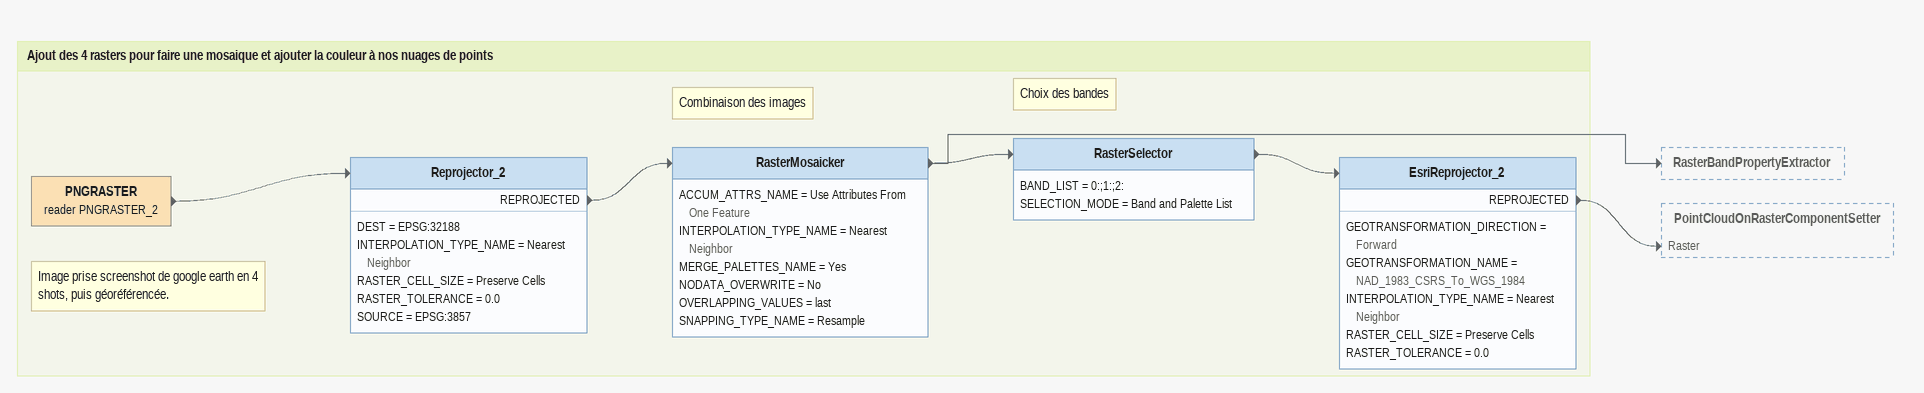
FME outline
Bookmark: Ajout des 4 rasters pour faire une mosaique et ajouter la couleur à nos nuages de points
Note: Image prise screenshot de google earth en 4 shots, puis géoréférencée.
PNGRASTER (reader PNGRASTER_2)
    -> Reprojector_2
Reprojector_2
    DEST = EPSG:32188
    INTERPOLATION_TYPE_NAME = Nearest Neighbor
    RASTER_CELL_SIZE = Preserve Cells
    RASTER_TOLERANCE = 0.0
    SOURCE = EPSG:3857
    REPROJECTED -> RasterMosaicker
Note: Combinaison des images
RasterMosaicker
    ACCUM_ATTRS_NAME = Use Attributes From One Feature
    INTERPOLATION_TYPE_NAME = Nearest Neighbor
    MERGE_PALETTES_NAME = Yes
    NODATA_OVERWRITE = No
    OVERLAPPING_VALUES = last
    SNAPPING_TYPE_NAME = Resample
    -> RasterSelector
    -> RasterBandPropertyExtractor
Note: Choix des bandes
RasterSelector
    BAND_LIST = 0:;1:;2:
    SELECTION_MODE = Band and Palette List
    -> EsriReprojector_2
EsriReprojector_2
    GEOTRANSFORMATION_DIRECTION = Forward
    GEOTRANSFORMATION_NAME = NAD_1983_CSRS_To_WGS_1984
    INTERPOLATION_TYPE_NAME = Nearest Neighbor
    RASTER_CELL_SIZE = Preserve Cells
    RASTER_TOLERANCE = 0.0
    REPROJECTED -> PointCloudOnRasterComponentSetter [Raster]
